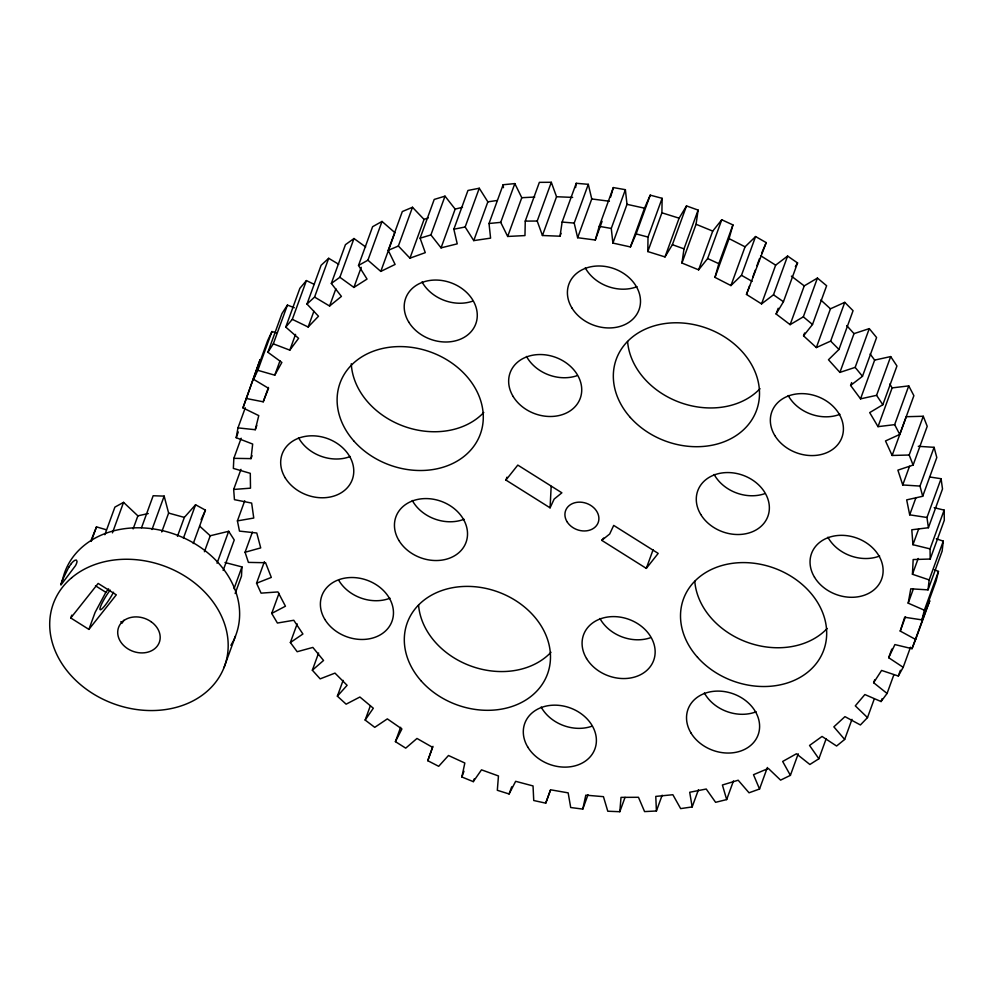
<?xml version="1.0" encoding="UTF-8"?>
<svg xmlns="http://www.w3.org/2000/svg" width="994" height="994" viewBox="0 0 994 994"><rect width="100%" height="100%" fill="white"/><g stroke="black" fill="none" stroke-linecap="round" stroke-linejoin="round"><path stroke-width="1.49" d="M860.543 398.855L874.645 360.101L890.686 356.573L876.571 395.326L860.543 398.855L850.603 385.436L862.481 376.304L876.596 337.538L869.278 328.616L855.163 367.37L839.905 372.402L828.474 359.753L838.961 349.453L853.063 310.7L844.763 302.35L830.661 341.104L816.347 347.565L803.55 335.848L812.508 324.491L826.623 285.738L817.428 278.072L803.326 316.825L790.131 324.653L776.115 313.992L783.446 301.716L797.561 262.95L787.596 256.054L773.481 294.808L761.553 303.903L746.469 294.423L766.212 242.611L755.577 236.547L741.474 275.313L730.938 285.576L714.972 277.376L729.074 238.61L732.938 224.917L721.756 219.773L707.641 258.539L698.62 269.846L681.946 263.025L696.061 224.271L698.111 210.094L686.506 205.92L672.391 244.686L664.998 256.924L647.802 251.557L648.013 237.069L662.116 198.315L650.225 195.147L644.522 208.181L630.42 246.934L612.9 243.083L611.273 228.446L625.375 189.68L613.323 187.58L599.22 226.334L595.294 240.014L577.638 237.715L574.197 223.078L588.299 184.325L576.234 183.294L562.132 222.06L560.007 236.212L542.438 235.503L537.207 221.041L551.31 182.287L539.369 182.349L525.254 221.103L524.969 235.578L507.673 236.46L500.727 222.358L514.83 183.592L503.138 184.747L489.023 223.501L490.589 238.138L473.753 240.61L465.155 226.992L479.27 188.239L467.95 190.463L453.848 229.216L457.228 243.853L441.05 247.866L430.911 234.919L445.014 196.153L455.153 209.113L441.05 247.866M647.802 251.557L661.905 212.803L662.116 198.315M241.157 438.242L233.851 458.333L233.354 468.41L250.289 473.33L250.5 488.166L233.665 489.458L234.447 499.671L251.656 503.088L253.756 518.048L237.417 520.881L239.479 531.107L256.775 533.008L260.714 547.905L245.071 552.254L248.401 562.393L265.572 562.728L271.312 577.415L256.551 583.217L261.087 593.145L277.947 591.927L285.44 606.216L271.71 613.422L277.413 623.039L293.764 620.268L302.909 634.01L290.372 642.534L297.181 651.716L312.849 647.429L323.547 660.476L312.352 670.217L320.167 678.865L334.978 673.112L347.105 685.313L337.376 696.16L346.123 704.174L359.903 697.018L373.322 708.225L365.158 720.054L374.75 727.347L387.337 718.886L401.899 728.962L395.413 741.648L405.726 748.147L416.983 738.455L432.514 747.302L427.768 760.696L438.689 766.312L448.48 755.502L464.832 763.019L461.862 776.973L473.281 781.644L481.506 769.841L498.454 775.954L497.323 790.292L509.09 793.97L515.65 781.321L533.033 785.931L533.741 800.518L545.731 803.152L550.44 790.242M545.731 803.152L550.552 789.783L568.158 792.864L570.705 807.526L582.782 809.091L585.801 795.163L603.445 796.666L607.781 811.228L619.809 811.713L621.014 797.374L638.471 797.287L644.572 811.589L656.413 810.992L655.779 796.405L672.863 794.728L680.654 808.607L692.172 806.929L689.699 792.268L706.225 789.025L715.605 802.32L726.676 799.574L722.402 784.999L738.182 780.228L749.041 792.79L759.54 789.012L753.502 774.699L768.35 768.437L780.588 780.128L790.392 775.357L782.663 761.466L796.418 753.787L809.874 764.485L818.87 758.77L809.551 745.45L822.038 736.455L836.588 746.022L844.664 739.449L833.854 726.85L844.95 716.637L860.406 724.961L867.489 717.593L855.3 705.852L864.867 694.545L881.057 701.54L887.07 693.452L873.639 682.716L881.591 670.428L898.327 676.019L903.186 667.309L888.686 657.705L894.898 644.572L912.007 648.697L915.66 639.465L900.241 631.078L904.677 617.262L921.947 619.871L924.358 610.217L908.193 603.159L910.777 588.808L928.036 589.864L929.166 579.912L912.442 574.259L913.163 559.547L930.198 559.038L944.3 520.272L944.151 510.121L934.174 507.685M224.992 562.517L241.952 566.903L241.492 576.122L235.156 593.542M506.965 477.195L505.921 480.065L550.08 507.835L551.173 486.302M233.851 458.333L251.01 458.619L252.675 444.057L236.199 437.695L237.976 427.88L245.282 407.788M936.311 538.798L943.281 541.146L942.138 551.111L928.036 589.864M681.946 263.025L683.996 248.86L698.111 210.094M575.601 187.543L576.234 183.294M61.007 584L60.92 585.031L75.519 565.636A14.587 3.516 -50.3 0 0 77.047 561.399C76.613 557.696 72.127 562.318 71.282 563.648M237.976 427.88L255.259 429.719L258.775 415.616L242.958 407.888L260.105 359.666L242.958 407.888M934.422 569.699L938.46 571.451L936.062 581.105L921.947 619.871M714.972 277.376L718.824 263.683L732.938 224.917M610.577 197.147L613.323 187.58M550.08 507.835L554.143 499.087L561.883 492.813L517.799 465.093L505.921 480.065M123.852 620.256L122.063 623.151L120.883 621.635M90.827 541.059L96.493 526.882L106.321 529.752M91.212 541.407L96.493 526.882M70.76 617.97L98.157 583.428L116.298 594.834L88.901 629.388L70.76 617.97L71.779 615.149M104.855 534.71L114.894 507.114L123.554 502.368L137.88 515.849L148.255 513.538M112.446 532.859L123.554 502.368M88.901 629.388L95.076 612.453L105.849 592.312L108.594 588.846M133.121 528.92L137.88 515.849M141.533 527.702L153.163 495.745L164.159 496.118L168.62 513.078L161.749 531.952M151.995 529.516L164.159 496.118M177.466 536.275L184.337 517.402L195.57 504.766L205.423 510.133L193.271 543.532M183.418 538.164L195.57 504.766M245.99 398.432L263.211 401.8L268.554 388.306L253.557 379.298L267.672 340.532L271.934 331.549L276.17 332.766M253.557 379.298L257.819 370.315L271.934 331.549M236.199 437.695L238.287 431.955M257.819 370.315L274.766 375.173L281.861 362.45L267.883 352.261L281.985 313.495L287.428 305.083L294.299 307.718M267.883 352.261L273.313 343.849L287.428 305.083M273.313 343.849L289.813 350.149L298.585 338.333L285.763 327.088L299.865 288.322L306.413 280.581L314.34 284.421M204.416 551.732L210.231 535.766L228.682 531.293L234.249 539.953L223.153 570.457M285.763 327.088L292.311 319.347L306.413 280.581M263.211 401.8L268.442 387.436M274.766 375.173L279.997 360.822M255.259 429.719L256.825 425.407M233.665 489.458L240.97 469.354M289.813 350.149L295.553 334.369M292.311 319.347L308.152 327.014L318.502 316.241L306.984 304.052L321.099 265.299L328.691 258.303L338.706 264.28M251.01 458.619L252.054 455.749M217.052 563.238L228.682 531.293M306.984 304.052L314.576 297.069L328.691 258.303M237.417 520.881L244.735 500.777M308.152 327.014L313.905 311.234M314.576 297.069L329.598 306.028L341.414 296.411L331.325 283.439L345.44 244.673L353.988 238.523L365.668 246.972M331.325 283.439L339.873 277.276L353.988 238.523M329.598 306.028L335.873 288.807M245.071 552.254L252.389 532.15M234.025 588.684L241.952 566.903M339.873 277.276L353.901 287.428L367.034 279.078L358.511 265.448L372.613 226.694L382.019 221.438L394.891 232.658L380.789 271.412L367.917 260.204L382.019 221.438M353.901 287.428L361.22 267.324M223.998 667.62L235.454 636.16M256.551 583.217L264.392 561.685M380.789 271.412L395.103 264.441L388.219 250.314L402.322 211.548L412.485 207.274L424.053 219.425L409.95 258.179L398.37 246.027L412.485 207.274M271.71 613.422L279.016 593.331M409.95 258.179L425.27 252.65L420.114 238.187L434.216 199.434L445.014 196.153M290.372 642.534L297.169 623.872M312.352 670.217L318.614 652.983M473.753 240.61L487.855 201.844L479.27 188.239M337.376 696.16L343.116 680.368M507.673 236.46L521.775 197.707L514.83 183.592M365.158 720.054L370.389 705.703M542.438 235.503L556.541 196.737L551.31 182.287M560.007 236.212L561.051 233.341M577.638 237.715L591.753 198.949L588.299 184.325M395.413 741.648L400.632 727.297M595.294 240.014L602.078 221.351M612.9 243.083L627.003 204.329L625.375 189.68M427.768 760.696L432.986 746.345M630.42 246.934L636.11 233.913L650.225 195.147M461.862 776.973L463.962 771.232M473.281 781.644L474.324 778.774M664.998 256.924L679.101 218.171L686.506 205.92M698.62 269.846L712.735 231.093L721.756 219.773M509.09 793.97L511.711 786.788M730.938 285.576L745.04 246.81L755.577 236.547M603.681 538.027L601.755 540.351L646.311 568.382L653.108 549.719M746.469 294.423L749.613 285.812M752.744 277.202L755.353 270.02M756.919 265.709L759.54 258.539M761.553 303.903L775.655 265.149L787.596 256.054M582.782 809.091L588.001 794.74M776.115 313.992L778.203 308.252M790.131 324.653L804.233 285.887L817.428 278.072M619.809 811.713L625.04 797.362M803.55 335.848L804.593 332.978M816.347 347.565L830.45 308.811L844.763 302.35M656.413 810.992L662.166 795.2M839.905 372.402L854.008 333.636L869.278 328.616M692.172 806.929L698.447 789.696M850.603 385.436L851.647 382.566M726.676 799.574L733.473 780.911M878.013 426.65L892.127 387.896L908.752 385.896L894.65 424.649L878.013 426.65L869.688 412.609L882.834 404.732L896.948 365.978L890.686 356.573M759.54 789.012L767.38 767.48M892.14 455.463L906.242 416.71L923.277 416.262L909.175 455.016L892.14 455.463L885.505 440.951L899.769 434.44L913.884 395.674L908.752 385.896M790.392 775.357L798.219 753.825M930.198 559.038L930.049 548.887L912.952 544.7L911.796 529.777L928.408 527.727L926.967 517.489L909.696 514.83L906.677 499.87L922.693 496.279L919.984 486.078L902.738 484.96L909.522 466.31M902.738 484.96L897.88 470.15L913.113 465.068L927.216 426.314L923.277 416.262M818.87 758.77L826.188 738.679M909.696 514.83L915.971 497.596M919.984 486.078L934.099 447.325L918.282 446.306M922.693 496.279L936.795 457.526L934.099 447.325M912.952 544.7L918.692 528.907M844.664 739.449L851.982 719.345M926.967 517.489L941.082 478.723L929.564 476.958M928.408 527.727L942.511 488.961L941.082 478.723M912.442 574.259L918.195 558.466M873.639 682.716L874.683 679.846M908.193 603.159L913.411 588.808M888.686 657.705L891.817 649.082M867.489 717.593L874.273 698.931M900.241 631.078L905.459 616.727M930.049 548.887L944.151 510.121M881.057 701.54L882.113 698.67M887.07 693.452L893.854 674.789M929.166 579.912L943.281 541.146M898.327 676.019L900.415 670.279M903.186 667.309L910.504 647.218M924.358 610.217L938.46 571.451M912.007 648.697L925.6 611.372M915.66 639.465L929.775 600.699L926.122 609.931M62.423 580.049L68.76 567.214M761.702 253.048L766.212 242.611M201.086 519.7L205.423 510.133M795.362 266.64L797.561 262.95M646.311 568.382L658.19 553.397L613.708 525.416L609.67 534.014L601.755 540.351M358.511 265.448L367.917 260.204M388.219 250.314L398.37 246.027M424.053 219.425L428.228 217.91M420.114 238.187L430.911 234.919M455.153 209.113L462.508 207.286M453.848 229.216L465.155 226.992M487.855 201.844L497.037 200.502M489.023 223.501L500.727 222.358M521.775 197.707L534.76 197.048M525.254 221.103L537.207 221.041M556.541 196.737L572.656 197.396M562.132 222.06L574.197 223.078M591.753 198.949L609.397 201.248M599.22 226.334L611.273 228.446M627.003 204.329L644.522 208.181M636.11 233.913L648.013 237.069M168.62 513.078L184.337 517.402M661.905 212.803L679.101 218.171M672.391 244.686L683.996 248.86M696.061 224.271L712.735 231.093M707.641 258.539L718.824 263.683M729.074 238.61L745.04 246.81M741.474 275.313L752.11 281.364M760.584 255.669L775.655 265.149M95.486 585.789L105.849 592.312M773.481 294.808L783.446 301.716M791.386 276.121L804.233 285.887M803.326 316.825L812.508 324.491M199.657 526.137L210.231 535.766M820.858 300.026L830.45 308.811M830.661 341.104L838.961 349.453M846.739 325.597L854.008 333.636M855.163 367.37L862.481 376.304M870.135 354.001L874.645 360.101M876.571 395.326L882.834 404.732M889.854 384.057L892.127 387.896M894.65 424.649L899.769 434.44M909.175 455.016L913.113 465.068M503.138 184.747L503.449 187.667M62.287 581.142A91.137 73.357 20 0 1 174.049 534.002A91.137 73.357 20 0 1 233.366 640.819M232.782 641.962A91.137 73.357 20 0 1 230.881 645.305M113.515 592.213A14.761 2.261 -57.8 0 1 100.158 609.72A14.761 2.261 -57.8 0 1 110.185 590.076M68.785 567.338A14.587 3.939 -63.1 0 1 71.257 563.809M60.945 584.124A14.575 0.895 -65.2 0 1 62.336 580.223M827.182 628.481A74.649 60.087 20 0 1 747.736 642.459A74.649 60.087 20 0 1 694.781 581.279M483.78 412.473A74.649 60.087 20 0 1 403.477 426.14A74.649 60.087 20 0 1 351.28 363.767M760 388.679A74.649 60.087 20 0 1 680.542 402.657A74.649 60.087 20 0 1 627.587 341.476M839.93 414.312A37.325 30.044 20 0 1 788.192 395.513M550.974 652.288A74.649 60.087 20 0 1 471.516 666.266A74.649 60.087 20 0 1 418.561 605.073M879.628 556.019A37.325 30.044 20 0 1 827.89 537.22M764.485 493.769A37.325 30.044 20 0 1 714.139 474.461M637.005 286.682A37.325 30.044 20 0 1 585.267 267.871M472.398 301.244A37.325 30.044 20 0 1 422.052 281.936M350.273 456.507A37.325 30.044 20 0 1 298.535 437.708M464.036 519.266A37.325 30.044 20 0 1 412.286 500.467M389.983 598.214A37.325 30.044 20 0 1 338.979 580.695M576.855 375.744A37.325 30.044 20 0 1 526.497 356.436M591.517 726.353A37.325 30.044 20 0 1 541.158 707.045M756.123 711.791A37.325 30.044 20 0 1 704.373 692.98M650.275 637.8A37.325 30.044 20 0 1 599.929 618.492M71.643 577.762L70.636 578.632A91.137 73.357 20 0 0 122.858 706.697A91.137 73.357 20 0 0 223.178 620.107A91.137 73.357 20 0 0 71.643 577.762M151.076 621.685L150.454 621.275A21.694 17.47 20 0 0 117.739 631.314A21.694 17.47 20 0 0 148.205 652.052A21.694 17.47 20 0 0 151.076 621.685M398.917 540.487A37.325 30.044 20 0 0 462.198 549.197A37.325 30.044 20 0 0 431.818 498.988A37.325 30.044 20 0 0 398.917 540.487M814.508 577.241A37.325 30.044 20 0 0 877.801 585.951A37.325 30.044 20 0 0 847.422 535.741A37.325 30.044 20 0 0 814.508 577.241M408.671 321.957A37.325 30.044 20 0 0 471.951 330.667A37.325 30.044 20 0 0 441.584 280.457A37.325 30.044 20 0 0 408.671 321.957M513.128 396.457A37.325 30.044 20 0 0 576.408 405.154A37.325 30.044 20 0 0 546.041 354.945A37.325 30.044 20 0 0 513.128 396.457M697.539 657.32A74.649 60.087 20 0 0 822.249 653.729A74.649 60.087 20 0 0 741.015 562.629A74.649 60.087 20 0 0 697.539 657.32M354.137 441.311A74.649 60.087 20 0 0 478.847 437.72A74.649 60.087 20 0 0 397.6 346.62A74.649 60.087 20 0 0 354.137 441.311M285.154 477.729A37.325 30.044 20 0 0 348.447 486.426A37.325 30.044 20 0 0 318.068 436.217A37.325 30.044 20 0 0 285.154 477.729M324.864 619.436A37.325 30.044 20 0 0 388.145 628.133A37.325 30.044 20 0 0 357.778 577.924A37.325 30.044 20 0 0 324.864 619.436M630.358 417.505A74.649 60.087 20 0 0 755.067 413.914A74.649 60.087 20 0 0 673.82 322.814A74.649 60.087 20 0 0 630.358 417.505M421.332 681.114A74.649 60.087 20 0 0 546.041 677.523A74.649 60.087 20 0 0 464.794 586.423A74.649 60.087 20 0 0 421.332 681.114M774.811 435.534A37.325 30.044 20 0 0 838.091 444.243A37.325 30.044 20 0 0 807.724 394.034A37.325 30.044 20 0 0 774.811 435.534M691.004 733.013A37.325 30.044 20 0 0 754.284 741.71A37.325 30.044 20 0 0 723.905 691.501A37.325 30.044 20 0 0 691.004 733.013M571.885 307.904A37.325 30.044 20 0 0 635.178 316.601A37.325 30.044 20 0 0 604.799 266.392A37.325 30.044 20 0 0 571.885 307.904M586.547 658.513A37.325 30.044 20 0 0 649.827 667.222A37.325 30.044 20 0 0 619.461 617.013A37.325 30.044 20 0 0 586.547 658.513M527.777 747.078A37.325 30.044 20 0 0 591.07 755.775A37.325 30.044 20 0 0 560.691 705.566A37.325 30.044 20 0 0 527.777 747.078M700.758 514.482A37.325 30.044 20 0 0 764.038 523.179A37.325 30.044 20 0 0 733.671 472.97A37.325 30.044 20 0 0 700.758 514.482M566.99 521.639A17.358 13.978 20 0 0 596.425 525.689A17.358 13.978 20 0 0 582.298 502.33A17.358 13.978 20 0 0 566.99 521.639"/></g></svg>
